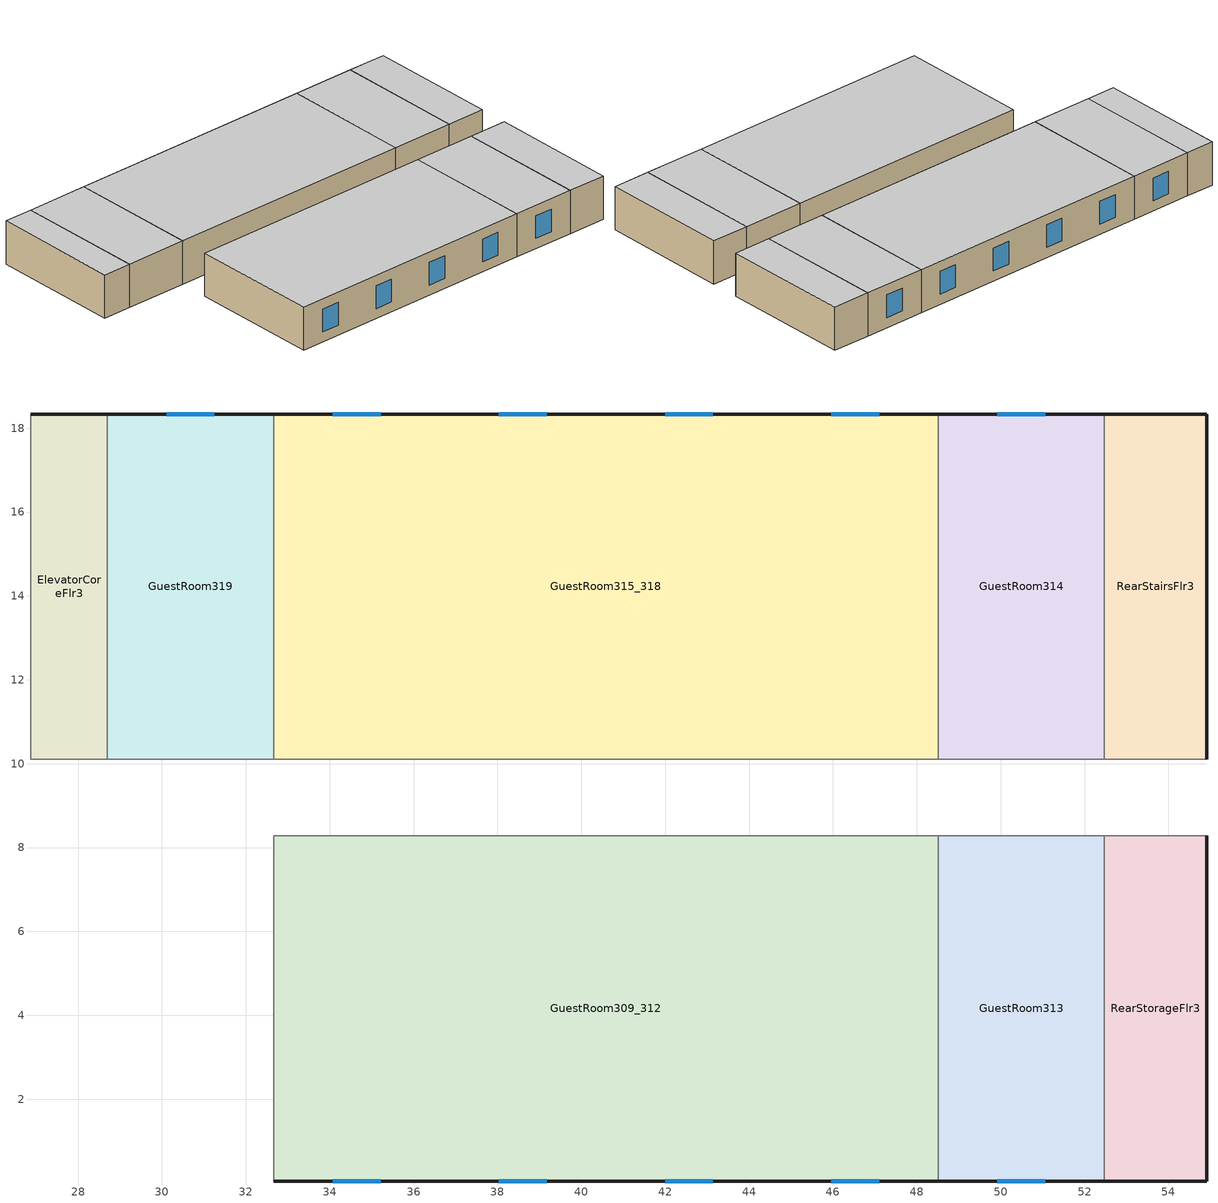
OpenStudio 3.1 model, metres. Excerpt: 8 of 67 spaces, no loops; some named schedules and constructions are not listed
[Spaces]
RearStairsFlr3
 floor to RearStairsFlr2 (NACM_Interior Floor): 54.91,18.34 54.91,10.11 52.47,10.11 52.47,18.34 z6.1
 wall outside (Base_CZ12-NonresMetalFrameWallU055): 54.91,10.11 54.91,18.34 52.47,18.34 z6.1:8.84
 wall to CorridorFlr3: 52.47,10.11 54.91,10.11 z6.1:8.84
 wall to GuestRoom314: 52.47,18.34 52.47,10.11 z6.1:8.84
 ceiling to RearStairsFlr4: 54.91,10.11 54.91,18.34 52.47,18.34 52.47,10.11 z8.84
GuestRoom309_312
 floor to GuestRoom209_212 (NACM_Interior Floor): 48.51,8.28 48.51,0.05 32.66,0.05 32.66,8.28 z6.1
 wall outside (Base_CZ12-ResMetalFrameWallU069): 32.66,0.05 48.51,0.05 z6.1:8.84
 wall to CorridorFlr3: 48.51,8.28 32.66,8.28 z6.1:8.84
 wall to GuestRoom306_308: 32.66,8.28 32.66,0.05 z6.1:8.84
 wall to GuestRoom313 (NACM_Interior Wall): 48.51,0.05 48.51,8.28 z6.1:8.84
 window (Base_AllCZ_FixedWinU36_Res): 34.07,0.05 35.21,0.05 / 38.04,0.05 39.18,0.05 / 42,0.05 43.14,0.05 / 45.96,0.05 47.1,0.05 z6.75:8.19
 ceiling to GuestRoom409_412: 48.51,0.05 48.51,8.28 32.66,8.28 32.66,0.05 z8.84
GuestRoom313
 floor to GuestRoom213 (NACM_Interior Floor): 52.47,8.28 52.47,0.05 48.51,0.05 48.51,8.28 z6.1
 wall outside (Base_CZ12-ResMetalFrameWallU069): 48.51,0.05 52.47,0.05 z6.1:8.84
 wall to CorridorFlr3: 52.47,8.28 48.51,8.28 z6.1:8.84
 wall to RearStorageFlr3 (NACM_Interior Wall): 52.47,0.05 52.47,8.28 z6.1:8.84
 window (Base_AllCZ_FixedWinU36_Res): 49.92,0.05 51.06,0.05 z6.75:8.19
 ceiling to GuestRoom413: 52.47,0.05 52.47,8.28 48.51,8.28 48.51,0.05 z8.84
RearStorageFlr3
 floor to RearStorageFlr2 (NACM_Interior Floor): 54.91,8.28 54.91,0.05 52.47,0.05 52.47,8.28 z6.1
 wall outside (Base_CZ12-NonresMetalFrameWallU055): 52.47,0.05 54.91,0.05 54.91,8.28 z6.1:8.84
 wall to CorridorFlr3: 54.91,8.28 52.47,8.28 z6.1:8.84
 ceiling to RearStorageFlr4: 54.91,0.05 54.91,8.28 52.47,8.28 52.47,0.05 z8.84
GuestRoom314
 floor to GuestRoom214 (NACM_Interior Floor): 52.47,18.34 52.47,10.11 48.51,10.11 48.51,18.34 z6.1
 wall outside (Base_CZ12-ResMetalFrameWallU069): 52.47,18.34 48.51,18.34 z6.1:8.84
 wall to CorridorFlr3: 48.51,10.11 52.47,10.11 z6.1:8.84
 wall to GuestRoom315_318 (NACM_Interior Wall): 48.51,18.34 48.51,10.11 z6.1:8.84
 window (Base_AllCZ_FixedWinU36_Res): 51.06,18.34 49.92,18.34 z6.75:8.19
 ceiling to GuestRoom414: 52.47,10.11 52.47,18.34 48.51,18.34 48.51,10.11 z8.84
GuestRoom315_318
 floor to GuestRoom215_218 (NACM_Interior Floor): 48.51,18.34 48.51,10.11 32.66,10.11 32.66,18.34 z6.1
 wall outside (Base_CZ12-ResMetalFrameWallU069): 48.51,18.34 32.66,18.34 z6.1:8.84
 wall to CorridorFlr3: 32.66,10.11 48.51,10.11 z6.1:8.84
 wall to GuestRoom319 (NACM_Interior Wall): 32.66,18.34 32.66,10.11 z6.1:8.84
 window (Base_AllCZ_FixedWinU36_Res): 47.1,18.34 45.96,18.34 / 43.14,18.34 42,18.34 / 39.18,18.34 38.04,18.34 / 35.21,18.34 34.07,18.34 z6.75:8.19
 ceiling to GuestRoom415_418: 48.51,10.11 48.51,18.34 32.66,18.34 32.66,10.11 z8.84
GuestRoom319
 floor to GuestRoom219 (NACM_Interior Floor): 32.66,18.34 32.66,10.11 28.7,10.11 28.7,18.34 z6.1
 wall outside (Base_CZ12-ResMetalFrameWallU069): 32.66,18.34 28.7,18.34 z6.1:8.84
 wall to CorridorFlr3: 28.7,10.11 32.66,10.11 z6.1:8.84
 wall to ElevatorCoreFlr3: 28.7,18.34 28.7,10.11 z6.1:8.84
 window (Base_AllCZ_FixedWinU36_Res): 31.25,18.34 30.11,18.34 z6.75:8.19
 ceiling to GuestRoom419: 32.66,10.11 32.66,18.34 28.7,18.34 28.7,10.11 z8.84
ElevatorCoreFlr3
 floor to ElevatorCoreFlr2 (NACM_Dropped Ceiling): 28.7,18.34 28.7,10.11 26.87,10.11 26.87,18.34 z6.1
 wall outside (Base_CZ12-NonresMetalFrameWallU055): 28.7,18.34 26.87,18.34 z6.1:8.84
 wall to CorridorFlr3: 26.87,18.34 26.87,10.11 28.7,10.11 z6.1:8.84
 ceiling to ElevatorCoreFlr4: 28.7,10.11 28.7,18.34 26.87,18.34 26.87,10.11 z8.84
[Schedule:Week]
GuestRoom324-RecptSch-wk11: GuestRoom324-RecptSch-da22, GuestRoom324-RecptSch-da23, GuestRoom324-RecptSch-da23, GuestRoom324-RecptSch-da23, GuestRoom324-RecptSch-da23, GuestRoom324-RecptSch-da23, GuestRoom324-RecptSch-da22, GuestRoom324-RecptSch-da22, GuestRoom324-RecptSch-da23, GuestRoom324-RecptSch-da3, GuestRoom324-RecptSch-da22, GuestRoom324-RecptSch-da22
GuestRoom324-RecptSch-wk12: GuestRoom324-RecptSch-da24, GuestRoom324-RecptSch-da25, GuestRoom324-RecptSch-da25, GuestRoom324-RecptSch-da25, GuestRoom324-RecptSch-da25, GuestRoom324-RecptSch-da25, GuestRoom324-RecptSch-da24, GuestRoom324-RecptSch-da24, GuestRoom324-RecptSch-da25, GuestRoom324-RecptSch-da3, GuestRoom324-RecptSch-da24, GuestRoom324-RecptSch-da24
GuestRoom402_405-RecptSch-wk1: GuestRoom402_405-RecptSch-da1, GuestRoom402_405-RecptSch-da2, GuestRoom402_405-RecptSch-da2, GuestRoom402_405-RecptSch-da2, GuestRoom402_405-RecptSch-da2, GuestRoom402_405-RecptSch-da2, GuestRoom402_405-RecptSch-da1, GuestRoom402_405-RecptSch-da1, GuestRoom402_405-RecptSch-da2, GuestRoom402_405-RecptSch-da3, GuestRoom402_405-RecptSch-da1, GuestRoom402_405-RecptSch-da1
GuestRoom402_405-RecptSch-wk2: GuestRoom402_405-RecptSch-da4, GuestRoom402_405-RecptSch-da5, GuestRoom402_405-RecptSch-da5, GuestRoom402_405-RecptSch-da5, GuestRoom402_405-RecptSch-da5, GuestRoom402_405-RecptSch-da5, GuestRoom402_405-RecptSch-da4, GuestRoom402_405-RecptSch-da4, GuestRoom402_405-RecptSch-da5, GuestRoom402_405-RecptSch-da3, GuestRoom402_405-RecptSch-da4, GuestRoom402_405-RecptSch-da4
GuestRoom402_405-RecptSch-wk3: GuestRoom402_405-RecptSch-da6, GuestRoom402_405-RecptSch-da7, GuestRoom402_405-RecptSch-da7, GuestRoom402_405-RecptSch-da7, GuestRoom402_405-RecptSch-da7, GuestRoom402_405-RecptSch-da7, GuestRoom402_405-RecptSch-da6, GuestRoom402_405-RecptSch-da6, GuestRoom402_405-RecptSch-da7, GuestRoom402_405-RecptSch-da3, GuestRoom402_405-RecptSch-da6, GuestRoom402_405-RecptSch-da6
GuestRoom402_405-RecptSch-wk4: GuestRoom402_405-RecptSch-da8, GuestRoom402_405-RecptSch-da9, GuestRoom402_405-RecptSch-da9, GuestRoom402_405-RecptSch-da9, GuestRoom402_405-RecptSch-da9, GuestRoom402_405-RecptSch-da9, GuestRoom402_405-RecptSch-da8, GuestRoom402_405-RecptSch-da8, GuestRoom402_405-RecptSch-da9, GuestRoom402_405-RecptSch-da3, GuestRoom402_405-RecptSch-da8, GuestRoom402_405-RecptSch-da8
GuestRoom402_405-RecptSch-wk5: GuestRoom402_405-RecptSch-da10, GuestRoom402_405-RecptSch-da11, GuestRoom402_405-RecptSch-da11, GuestRoom402_405-RecptSch-da11, GuestRoom402_405-RecptSch-da11, GuestRoom402_405-RecptSch-da11, GuestRoom402_405-RecptSch-da10, GuestRoom402_405-RecptSch-da10, GuestRoom402_405-RecptSch-da11, GuestRoom402_405-RecptSch-da3, GuestRoom402_405-RecptSch-da10, GuestRoom402_405-RecptSch-da10
GuestRoom402_405-RecptSch-wk6: GuestRoom402_405-RecptSch-da12, GuestRoom402_405-RecptSch-da13, GuestRoom402_405-RecptSch-da13, GuestRoom402_405-RecptSch-da13, GuestRoom402_405-RecptSch-da13, GuestRoom402_405-RecptSch-da13, GuestRoom402_405-RecptSch-da12, GuestRoom402_405-RecptSch-da12, GuestRoom402_405-RecptSch-da13, GuestRoom402_405-RecptSch-da3, GuestRoom402_405-RecptSch-da12, GuestRoom402_405-RecptSch-da12
GuestRoom402_405-RecptSch-wk7: GuestRoom402_405-RecptSch-da14, GuestRoom402_405-RecptSch-da15, GuestRoom402_405-RecptSch-da15, GuestRoom402_405-RecptSch-da15, GuestRoom402_405-RecptSch-da15, GuestRoom402_405-RecptSch-da15, GuestRoom402_405-RecptSch-da14, GuestRoom402_405-RecptSch-da14, GuestRoom402_405-RecptSch-da15, GuestRoom402_405-RecptSch-da3, GuestRoom402_405-RecptSch-da14, GuestRoom402_405-RecptSch-da14
GuestRoom402_405-RecptSch-wk8: GuestRoom402_405-RecptSch-da16, GuestRoom402_405-RecptSch-da17, GuestRoom402_405-RecptSch-da17, GuestRoom402_405-RecptSch-da17, GuestRoom402_405-RecptSch-da17, GuestRoom402_405-RecptSch-da17, GuestRoom402_405-RecptSch-da16, GuestRoom402_405-RecptSch-da16, GuestRoom402_405-RecptSch-da17, GuestRoom402_405-RecptSch-da3, GuestRoom402_405-RecptSch-da16, GuestRoom402_405-RecptSch-da16
GuestRoom402_405-RecptSch-wk9: GuestRoom402_405-RecptSch-da18, GuestRoom402_405-RecptSch-da19, GuestRoom402_405-RecptSch-da19, GuestRoom402_405-RecptSch-da19, GuestRoom402_405-RecptSch-da19, GuestRoom402_405-RecptSch-da19, GuestRoom402_405-RecptSch-da18, GuestRoom402_405-RecptSch-da18, GuestRoom402_405-RecptSch-da19, GuestRoom402_405-RecptSch-da3, GuestRoom402_405-RecptSch-da18, GuestRoom402_405-RecptSch-da18
GuestRoom402_405-RecptSch-wk10: GuestRoom402_405-RecptSch-da20, GuestRoom402_405-RecptSch-da21, GuestRoom402_405-RecptSch-da21, GuestRoom402_405-RecptSch-da21, GuestRoom402_405-RecptSch-da21, GuestRoom402_405-RecptSch-da21, GuestRoom402_405-RecptSch-da20, GuestRoom402_405-RecptSch-da20, GuestRoom402_405-RecptSch-da21, GuestRoom402_405-RecptSch-da3, GuestRoom402_405-RecptSch-da20, GuestRoom402_405-RecptSch-da20
GuestRoom402_405-RecptSch-wk11: GuestRoom402_405-RecptSch-da22, GuestRoom402_405-RecptSch-da23, GuestRoom402_405-RecptSch-da23, GuestRoom402_405-RecptSch-da23, GuestRoom402_405-RecptSch-da23, GuestRoom402_405-RecptSch-da23, GuestRoom402_405-RecptSch-da22, GuestRoom402_405-RecptSch-da22, GuestRoom402_405-RecptSch-da23, GuestRoom402_405-RecptSch-da3, GuestRoom402_405-RecptSch-da22, GuestRoom402_405-RecptSch-da22
GuestRoom402_405-RecptSch-wk12: GuestRoom402_405-RecptSch-da24, GuestRoom402_405-RecptSch-da25, GuestRoom402_405-RecptSch-da25, GuestRoom402_405-RecptSch-da25, GuestRoom402_405-RecptSch-da25, GuestRoom402_405-RecptSch-da25, GuestRoom402_405-RecptSch-da24, GuestRoom402_405-RecptSch-da24, GuestRoom402_405-RecptSch-da25, GuestRoom402_405-RecptSch-da3, GuestRoom402_405-RecptSch-da24, GuestRoom402_405-RecptSch-da24
GuestRoom406_408-RecptSch-wk1: GuestRoom406_408-RecptSch-da1, GuestRoom406_408-RecptSch-da2, GuestRoom406_408-RecptSch-da2, GuestRoom406_408-RecptSch-da2, GuestRoom406_408-RecptSch-da2, GuestRoom406_408-RecptSch-da2, GuestRoom406_408-RecptSch-da1, GuestRoom406_408-RecptSch-da1, GuestRoom406_408-RecptSch-da2, GuestRoom406_408-RecptSch-da3, GuestRoom406_408-RecptSch-da1, GuestRoom406_408-RecptSch-da1
GuestRoom406_408-RecptSch-wk2: GuestRoom406_408-RecptSch-da4, GuestRoom406_408-RecptSch-da5, GuestRoom406_408-RecptSch-da5, GuestRoom406_408-RecptSch-da5, GuestRoom406_408-RecptSch-da5, GuestRoom406_408-RecptSch-da5, GuestRoom406_408-RecptSch-da4, GuestRoom406_408-RecptSch-da4, GuestRoom406_408-RecptSch-da5, GuestRoom406_408-RecptSch-da3, GuestRoom406_408-RecptSch-da4, GuestRoom406_408-RecptSch-da4
GuestRoom406_408-RecptSch-wk3: GuestRoom406_408-RecptSch-da6, GuestRoom406_408-RecptSch-da7, GuestRoom406_408-RecptSch-da7, GuestRoom406_408-RecptSch-da7, GuestRoom406_408-RecptSch-da7, GuestRoom406_408-RecptSch-da7, GuestRoom406_408-RecptSch-da6, GuestRoom406_408-RecptSch-da6, GuestRoom406_408-RecptSch-da7, GuestRoom406_408-RecptSch-da3, GuestRoom406_408-RecptSch-da6, GuestRoom406_408-RecptSch-da6
GuestRoom406_408-RecptSch-wk4: GuestRoom406_408-RecptSch-da8, GuestRoom406_408-RecptSch-da9, GuestRoom406_408-RecptSch-da9, GuestRoom406_408-RecptSch-da9, GuestRoom406_408-RecptSch-da9, GuestRoom406_408-RecptSch-da9, GuestRoom406_408-RecptSch-da8, GuestRoom406_408-RecptSch-da8, GuestRoom406_408-RecptSch-da9, GuestRoom406_408-RecptSch-da3, GuestRoom406_408-RecptSch-da8, GuestRoom406_408-RecptSch-da8
GuestRoom406_408-RecptSch-wk5: GuestRoom406_408-RecptSch-da10, GuestRoom406_408-RecptSch-da11, GuestRoom406_408-RecptSch-da11, GuestRoom406_408-RecptSch-da11, GuestRoom406_408-RecptSch-da11, GuestRoom406_408-RecptSch-da11, GuestRoom406_408-RecptSch-da10, GuestRoom406_408-RecptSch-da10, GuestRoom406_408-RecptSch-da11, GuestRoom406_408-RecptSch-da3, GuestRoom406_408-RecptSch-da10, GuestRoom406_408-RecptSch-da10
GuestRoom406_408-RecptSch-wk6: GuestRoom406_408-RecptSch-da12, GuestRoom406_408-RecptSch-da13, GuestRoom406_408-RecptSch-da13, GuestRoom406_408-RecptSch-da13, GuestRoom406_408-RecptSch-da13, GuestRoom406_408-RecptSch-da13, GuestRoom406_408-RecptSch-da12, GuestRoom406_408-RecptSch-da12, GuestRoom406_408-RecptSch-da13, GuestRoom406_408-RecptSch-da3, GuestRoom406_408-RecptSch-da12, GuestRoom406_408-RecptSch-da12
GuestRoom406_408-RecptSch-wk7: GuestRoom406_408-RecptSch-da14, GuestRoom406_408-RecptSch-da15, GuestRoom406_408-RecptSch-da15, GuestRoom406_408-RecptSch-da15, GuestRoom406_408-RecptSch-da15, GuestRoom406_408-RecptSch-da15, GuestRoom406_408-RecptSch-da14, GuestRoom406_408-RecptSch-da14, GuestRoom406_408-RecptSch-da15, GuestRoom406_408-RecptSch-da3, GuestRoom406_408-RecptSch-da14, GuestRoom406_408-RecptSch-da14
GuestRoom406_408-RecptSch-wk8: GuestRoom406_408-RecptSch-da16, GuestRoom406_408-RecptSch-da17, GuestRoom406_408-RecptSch-da17, GuestRoom406_408-RecptSch-da17, GuestRoom406_408-RecptSch-da17, GuestRoom406_408-RecptSch-da17, GuestRoom406_408-RecptSch-da16, GuestRoom406_408-RecptSch-da16, GuestRoom406_408-RecptSch-da17, GuestRoom406_408-RecptSch-da3, GuestRoom406_408-RecptSch-da16, GuestRoom406_408-RecptSch-da16
GuestRoom406_408-RecptSch-wk9: GuestRoom406_408-RecptSch-da18, GuestRoom406_408-RecptSch-da19, GuestRoom406_408-RecptSch-da19, GuestRoom406_408-RecptSch-da19, GuestRoom406_408-RecptSch-da19, GuestRoom406_408-RecptSch-da19, GuestRoom406_408-RecptSch-da18, GuestRoom406_408-RecptSch-da18, GuestRoom406_408-RecptSch-da19, GuestRoom406_408-RecptSch-da3, GuestRoom406_408-RecptSch-da18, GuestRoom406_408-RecptSch-da18
GuestRoom406_408-RecptSch-wk10: GuestRoom406_408-RecptSch-da20, GuestRoom406_408-RecptSch-da21, GuestRoom406_408-RecptSch-da21, GuestRoom406_408-RecptSch-da21, GuestRoom406_408-RecptSch-da21, GuestRoom406_408-RecptSch-da21, GuestRoom406_408-RecptSch-da20, GuestRoom406_408-RecptSch-da20, GuestRoom406_408-RecptSch-da21, GuestRoom406_408-RecptSch-da3, GuestRoom406_408-RecptSch-da20, GuestRoom406_408-RecptSch-da20
GuestRoom406_408-RecptSch-wk11: GuestRoom406_408-RecptSch-da22, GuestRoom406_408-RecptSch-da23, GuestRoom406_408-RecptSch-da23, GuestRoom406_408-RecptSch-da23, GuestRoom406_408-RecptSch-da23, GuestRoom406_408-RecptSch-da23, GuestRoom406_408-RecptSch-da22, GuestRoom406_408-RecptSch-da22, GuestRoom406_408-RecptSch-da23, GuestRoom406_408-RecptSch-da3, GuestRoom406_408-RecptSch-da22, GuestRoom406_408-RecptSch-da22
GuestRoom406_408-RecptSch-wk12: GuestRoom406_408-RecptSch-da24, GuestRoom406_408-RecptSch-da25, GuestRoom406_408-RecptSch-da25, GuestRoom406_408-RecptSch-da25, GuestRoom406_408-RecptSch-da25, GuestRoom406_408-RecptSch-da25, GuestRoom406_408-RecptSch-da24, GuestRoom406_408-RecptSch-da24, GuestRoom406_408-RecptSch-da25, GuestRoom406_408-RecptSch-da3, GuestRoom406_408-RecptSch-da24, GuestRoom406_408-RecptSch-da24
GuestRoom409_412-RecptSch-wk1: GuestRoom409_412-RecptSch-da1, GuestRoom409_412-RecptSch-da2, GuestRoom409_412-RecptSch-da2, GuestRoom409_412-RecptSch-da2, GuestRoom409_412-RecptSch-da2, GuestRoom409_412-RecptSch-da2, GuestRoom409_412-RecptSch-da1, GuestRoom409_412-RecptSch-da1, GuestRoom409_412-RecptSch-da2, GuestRoom409_412-RecptSch-da3, GuestRoom409_412-RecptSch-da1, GuestRoom409_412-RecptSch-da1
GuestRoom409_412-RecptSch-wk2: GuestRoom409_412-RecptSch-da4, GuestRoom409_412-RecptSch-da5, GuestRoom409_412-RecptSch-da5, GuestRoom409_412-RecptSch-da5, GuestRoom409_412-RecptSch-da5, GuestRoom409_412-RecptSch-da5, GuestRoom409_412-RecptSch-da4, GuestRoom409_412-RecptSch-da4, GuestRoom409_412-RecptSch-da5, GuestRoom409_412-RecptSch-da3, GuestRoom409_412-RecptSch-da4, GuestRoom409_412-RecptSch-da4
GuestRoom409_412-RecptSch-wk3: GuestRoom409_412-RecptSch-da6, GuestRoom409_412-RecptSch-da7, GuestRoom409_412-RecptSch-da7, GuestRoom409_412-RecptSch-da7, GuestRoom409_412-RecptSch-da7, GuestRoom409_412-RecptSch-da7, GuestRoom409_412-RecptSch-da6, GuestRoom409_412-RecptSch-da6, GuestRoom409_412-RecptSch-da7, GuestRoom409_412-RecptSch-da3, GuestRoom409_412-RecptSch-da6, GuestRoom409_412-RecptSch-da6
GuestRoom409_412-RecptSch-wk4: GuestRoom409_412-RecptSch-da8, GuestRoom409_412-RecptSch-da9, GuestRoom409_412-RecptSch-da9, GuestRoom409_412-RecptSch-da9, GuestRoom409_412-RecptSch-da9, GuestRoom409_412-RecptSch-da9, GuestRoom409_412-RecptSch-da8, GuestRoom409_412-RecptSch-da8, GuestRoom409_412-RecptSch-da9, GuestRoom409_412-RecptSch-da3, GuestRoom409_412-RecptSch-da8, GuestRoom409_412-RecptSch-da8
GuestRoom409_412-RecptSch-wk5: GuestRoom409_412-RecptSch-da10, GuestRoom409_412-RecptSch-da11, GuestRoom409_412-RecptSch-da11, GuestRoom409_412-RecptSch-da11, GuestRoom409_412-RecptSch-da11, GuestRoom409_412-RecptSch-da11, GuestRoom409_412-RecptSch-da10, GuestRoom409_412-RecptSch-da10, GuestRoom409_412-RecptSch-da11, GuestRoom409_412-RecptSch-da3, GuestRoom409_412-RecptSch-da10, GuestRoom409_412-RecptSch-da10
GuestRoom409_412-RecptSch-wk6: GuestRoom409_412-RecptSch-da12, GuestRoom409_412-RecptSch-da13, GuestRoom409_412-RecptSch-da13, GuestRoom409_412-RecptSch-da13, GuestRoom409_412-RecptSch-da13, GuestRoom409_412-RecptSch-da13, GuestRoom409_412-RecptSch-da12, GuestRoom409_412-RecptSch-da12, GuestRoom409_412-RecptSch-da13, GuestRoom409_412-RecptSch-da3, GuestRoom409_412-RecptSch-da12, GuestRoom409_412-RecptSch-da12
GuestRoom409_412-RecptSch-wk7: GuestRoom409_412-RecptSch-da14, GuestRoom409_412-RecptSch-da15, GuestRoom409_412-RecptSch-da15, GuestRoom409_412-RecptSch-da15, GuestRoom409_412-RecptSch-da15, GuestRoom409_412-RecptSch-da15, GuestRoom409_412-RecptSch-da14, GuestRoom409_412-RecptSch-da14, GuestRoom409_412-RecptSch-da15, GuestRoom409_412-RecptSch-da3, GuestRoom409_412-RecptSch-da14, GuestRoom409_412-RecptSch-da14
GuestRoom409_412-RecptSch-wk8: GuestRoom409_412-RecptSch-da16, GuestRoom409_412-RecptSch-da17, GuestRoom409_412-RecptSch-da17, GuestRoom409_412-RecptSch-da17, GuestRoom409_412-RecptSch-da17, GuestRoom409_412-RecptSch-da17, GuestRoom409_412-RecptSch-da16, GuestRoom409_412-RecptSch-da16, GuestRoom409_412-RecptSch-da17, GuestRoom409_412-RecptSch-da3, GuestRoom409_412-RecptSch-da16, GuestRoom409_412-RecptSch-da16
GuestRoom409_412-RecptSch-wk9: GuestRoom409_412-RecptSch-da18, GuestRoom409_412-RecptSch-da19, GuestRoom409_412-RecptSch-da19, GuestRoom409_412-RecptSch-da19, GuestRoom409_412-RecptSch-da19, GuestRoom409_412-RecptSch-da19, GuestRoom409_412-RecptSch-da18, GuestRoom409_412-RecptSch-da18, GuestRoom409_412-RecptSch-da19, GuestRoom409_412-RecptSch-da3, GuestRoom409_412-RecptSch-da18, GuestRoom409_412-RecptSch-da18
GuestRoom409_412-RecptSch-wk10: GuestRoom409_412-RecptSch-da20, GuestRoom409_412-RecptSch-da21, GuestRoom409_412-RecptSch-da21, GuestRoom409_412-RecptSch-da21, GuestRoom409_412-RecptSch-da21, GuestRoom409_412-RecptSch-da21, GuestRoom409_412-RecptSch-da20, GuestRoom409_412-RecptSch-da20, GuestRoom409_412-RecptSch-da21, GuestRoom409_412-RecptSch-da3, GuestRoom409_412-RecptSch-da20, GuestRoom409_412-RecptSch-da20
GuestRoom409_412-RecptSch-wk11: GuestRoom409_412-RecptSch-da22, GuestRoom409_412-RecptSch-da23, GuestRoom409_412-RecptSch-da23, GuestRoom409_412-RecptSch-da23, GuestRoom409_412-RecptSch-da23, GuestRoom409_412-RecptSch-da23, GuestRoom409_412-RecptSch-da22, GuestRoom409_412-RecptSch-da22, GuestRoom409_412-RecptSch-da23, GuestRoom409_412-RecptSch-da3, GuestRoom409_412-RecptSch-da22, GuestRoom409_412-RecptSch-da22
GuestRoom409_412-RecptSch-wk12: GuestRoom409_412-RecptSch-da24, GuestRoom409_412-RecptSch-da25, GuestRoom409_412-RecptSch-da25, GuestRoom409_412-RecptSch-da25, GuestRoom409_412-RecptSch-da25, GuestRoom409_412-RecptSch-da25, GuestRoom409_412-RecptSch-da24, GuestRoom409_412-RecptSch-da24, GuestRoom409_412-RecptSch-da25, GuestRoom409_412-RecptSch-da3, GuestRoom409_412-RecptSch-da24, GuestRoom409_412-RecptSch-da24
GuestRoom413-RecptSch-wk1: GuestRoom413-RecptSch-da1, GuestRoom413-RecptSch-da2, GuestRoom413-RecptSch-da2, GuestRoom413-RecptSch-da2, GuestRoom413-RecptSch-da2, GuestRoom413-RecptSch-da2, GuestRoom413-RecptSch-da1, GuestRoom413-RecptSch-da1, GuestRoom413-RecptSch-da2, GuestRoom413-RecptSch-da3, GuestRoom413-RecptSch-da1, GuestRoom413-RecptSch-da1
GuestRoom413-RecptSch-wk2: GuestRoom413-RecptSch-da4, GuestRoom413-RecptSch-da5, GuestRoom413-RecptSch-da5, GuestRoom413-RecptSch-da5, GuestRoom413-RecptSch-da5, GuestRoom413-RecptSch-da5, GuestRoom413-RecptSch-da4, GuestRoom413-RecptSch-da4, GuestRoom413-RecptSch-da5, GuestRoom413-RecptSch-da3, GuestRoom413-RecptSch-da4, GuestRoom413-RecptSch-da4
GuestRoom413-RecptSch-wk3: GuestRoom413-RecptSch-da6, GuestRoom413-RecptSch-da7, GuestRoom413-RecptSch-da7, GuestRoom413-RecptSch-da7, GuestRoom413-RecptSch-da7, GuestRoom413-RecptSch-da7, GuestRoom413-RecptSch-da6, GuestRoom413-RecptSch-da6, GuestRoom413-RecptSch-da7, GuestRoom413-RecptSch-da3, GuestRoom413-RecptSch-da6, GuestRoom413-RecptSch-da6
GuestRoom413-RecptSch-wk4: GuestRoom413-RecptSch-da8, GuestRoom413-RecptSch-da9, GuestRoom413-RecptSch-da9, GuestRoom413-RecptSch-da9, GuestRoom413-RecptSch-da9, GuestRoom413-RecptSch-da9, GuestRoom413-RecptSch-da8, GuestRoom413-RecptSch-da8, GuestRoom413-RecptSch-da9, GuestRoom413-RecptSch-da3, GuestRoom413-RecptSch-da8, GuestRoom413-RecptSch-da8
GuestRoom413-RecptSch-wk5: GuestRoom413-RecptSch-da10, GuestRoom413-RecptSch-da11, GuestRoom413-RecptSch-da11, GuestRoom413-RecptSch-da11, GuestRoom413-RecptSch-da11, GuestRoom413-RecptSch-da11, GuestRoom413-RecptSch-da10, GuestRoom413-RecptSch-da10, GuestRoom413-RecptSch-da11, GuestRoom413-RecptSch-da3, GuestRoom413-RecptSch-da10, GuestRoom413-RecptSch-da10
GuestRoom413-RecptSch-wk6: GuestRoom413-RecptSch-da12, GuestRoom413-RecptSch-da13, GuestRoom413-RecptSch-da13, GuestRoom413-RecptSch-da13, GuestRoom413-RecptSch-da13, GuestRoom413-RecptSch-da13, GuestRoom413-RecptSch-da12, GuestRoom413-RecptSch-da12, GuestRoom413-RecptSch-da13, GuestRoom413-RecptSch-da3, GuestRoom413-RecptSch-da12, GuestRoom413-RecptSch-da12
GuestRoom413-RecptSch-wk7: GuestRoom413-RecptSch-da14, GuestRoom413-RecptSch-da15, GuestRoom413-RecptSch-da15, GuestRoom413-RecptSch-da15, GuestRoom413-RecptSch-da15, GuestRoom413-RecptSch-da15, GuestRoom413-RecptSch-da14, GuestRoom413-RecptSch-da14, GuestRoom413-RecptSch-da15, GuestRoom413-RecptSch-da3, GuestRoom413-RecptSch-da14, GuestRoom413-RecptSch-da14
GuestRoom413-RecptSch-wk8: GuestRoom413-RecptSch-da16, GuestRoom413-RecptSch-da17, GuestRoom413-RecptSch-da17, GuestRoom413-RecptSch-da17, GuestRoom413-RecptSch-da17, GuestRoom413-RecptSch-da17, GuestRoom413-RecptSch-da16, GuestRoom413-RecptSch-da16, GuestRoom413-RecptSch-da17, GuestRoom413-RecptSch-da3, GuestRoom413-RecptSch-da16, GuestRoom413-RecptSch-da16
GuestRoom413-RecptSch-wk9: GuestRoom413-RecptSch-da18, GuestRoom413-RecptSch-da19, GuestRoom413-RecptSch-da19, GuestRoom413-RecptSch-da19, GuestRoom413-RecptSch-da19, GuestRoom413-RecptSch-da19, GuestRoom413-RecptSch-da18, GuestRoom413-RecptSch-da18, GuestRoom413-RecptSch-da19, GuestRoom413-RecptSch-da3, GuestRoom413-RecptSch-da18, GuestRoom413-RecptSch-da18
GuestRoom413-RecptSch-wk10: GuestRoom413-RecptSch-da20, GuestRoom413-RecptSch-da21, GuestRoom413-RecptSch-da21, GuestRoom413-RecptSch-da21, GuestRoom413-RecptSch-da21, GuestRoom413-RecptSch-da21, GuestRoom413-RecptSch-da20, GuestRoom413-RecptSch-da20, GuestRoom413-RecptSch-da21, GuestRoom413-RecptSch-da3, GuestRoom413-RecptSch-da20, GuestRoom413-RecptSch-da20
GuestRoom413-RecptSch-wk11: GuestRoom413-RecptSch-da22, GuestRoom413-RecptSch-da23, GuestRoom413-RecptSch-da23, GuestRoom413-RecptSch-da23, GuestRoom413-RecptSch-da23, GuestRoom413-RecptSch-da23, GuestRoom413-RecptSch-da22, GuestRoom413-RecptSch-da22, GuestRoom413-RecptSch-da23, GuestRoom413-RecptSch-da3, GuestRoom413-RecptSch-da22, GuestRoom413-RecptSch-da22
GuestRoom413-RecptSch-wk12: GuestRoom413-RecptSch-da24, GuestRoom413-RecptSch-da25, GuestRoom413-RecptSch-da25, GuestRoom413-RecptSch-da25, GuestRoom413-RecptSch-da25, GuestRoom413-RecptSch-da25, GuestRoom413-RecptSch-da24, GuestRoom413-RecptSch-da24, GuestRoom413-RecptSch-da25, GuestRoom413-RecptSch-da3, GuestRoom413-RecptSch-da24, GuestRoom413-RecptSch-da24
GuestRoom414-RecptSch-wk1: GuestRoom414-RecptSch-da1, GuestRoom414-RecptSch-da2, GuestRoom414-RecptSch-da2, GuestRoom414-RecptSch-da2, GuestRoom414-RecptSch-da2, GuestRoom414-RecptSch-da2, GuestRoom414-RecptSch-da1, GuestRoom414-RecptSch-da1, GuestRoom414-RecptSch-da2, GuestRoom414-RecptSch-da3, GuestRoom414-RecptSch-da1, GuestRoom414-RecptSch-da1
GuestRoom414-RecptSch-wk2: GuestRoom414-RecptSch-da4, GuestRoom414-RecptSch-da5, GuestRoom414-RecptSch-da5, GuestRoom414-RecptSch-da5, GuestRoom414-RecptSch-da5, GuestRoom414-RecptSch-da5, GuestRoom414-RecptSch-da4, GuestRoom414-RecptSch-da4, GuestRoom414-RecptSch-da5, GuestRoom414-RecptSch-da3, GuestRoom414-RecptSch-da4, GuestRoom414-RecptSch-da4
GuestRoom414-RecptSch-wk3: GuestRoom414-RecptSch-da6, GuestRoom414-RecptSch-da7, GuestRoom414-RecptSch-da7, GuestRoom414-RecptSch-da7, GuestRoom414-RecptSch-da7, GuestRoom414-RecptSch-da7, GuestRoom414-RecptSch-da6, GuestRoom414-RecptSch-da6, GuestRoom414-RecptSch-da7, GuestRoom414-RecptSch-da3, GuestRoom414-RecptSch-da6, GuestRoom414-RecptSch-da6
GuestRoom414-RecptSch-wk4: GuestRoom414-RecptSch-da8, GuestRoom414-RecptSch-da9, GuestRoom414-RecptSch-da9, GuestRoom414-RecptSch-da9, GuestRoom414-RecptSch-da9, GuestRoom414-RecptSch-da9, GuestRoom414-RecptSch-da8, GuestRoom414-RecptSch-da8, GuestRoom414-RecptSch-da9, GuestRoom414-RecptSch-da3, GuestRoom414-RecptSch-da8, GuestRoom414-RecptSch-da8
GuestRoom414-RecptSch-wk5: GuestRoom414-RecptSch-da10, GuestRoom414-RecptSch-da11, GuestRoom414-RecptSch-da11, GuestRoom414-RecptSch-da11, GuestRoom414-RecptSch-da11, GuestRoom414-RecptSch-da11, GuestRoom414-RecptSch-da10, GuestRoom414-RecptSch-da10, GuestRoom414-RecptSch-da11, GuestRoom414-RecptSch-da3, GuestRoom414-RecptSch-da10, GuestRoom414-RecptSch-da10
GuestRoom414-RecptSch-wk6: GuestRoom414-RecptSch-da12, GuestRoom414-RecptSch-da13, GuestRoom414-RecptSch-da13, GuestRoom414-RecptSch-da13, GuestRoom414-RecptSch-da13, GuestRoom414-RecptSch-da13, GuestRoom414-RecptSch-da12, GuestRoom414-RecptSch-da12, GuestRoom414-RecptSch-da13, GuestRoom414-RecptSch-da3, GuestRoom414-RecptSch-da12, GuestRoom414-RecptSch-da12
GuestRoom414-RecptSch-wk7: GuestRoom414-RecptSch-da14, GuestRoom414-RecptSch-da15, GuestRoom414-RecptSch-da15, GuestRoom414-RecptSch-da15, GuestRoom414-RecptSch-da15, GuestRoom414-RecptSch-da15, GuestRoom414-RecptSch-da14, GuestRoom414-RecptSch-da14, GuestRoom414-RecptSch-da15, GuestRoom414-RecptSch-da3, GuestRoom414-RecptSch-da14, GuestRoom414-RecptSch-da14
GuestRoom414-RecptSch-wk8: GuestRoom414-RecptSch-da16, GuestRoom414-RecptSch-da17, GuestRoom414-RecptSch-da17, GuestRoom414-RecptSch-da17, GuestRoom414-RecptSch-da17, GuestRoom414-RecptSch-da17, GuestRoom414-RecptSch-da16, GuestRoom414-RecptSch-da16, GuestRoom414-RecptSch-da17, GuestRoom414-RecptSch-da3, GuestRoom414-RecptSch-da16, GuestRoom414-RecptSch-da16
GuestRoom414-RecptSch-wk9: GuestRoom414-RecptSch-da18, GuestRoom414-RecptSch-da19, GuestRoom414-RecptSch-da19, GuestRoom414-RecptSch-da19, GuestRoom414-RecptSch-da19, GuestRoom414-RecptSch-da19, GuestRoom414-RecptSch-da18, GuestRoom414-RecptSch-da18, GuestRoom414-RecptSch-da19, GuestRoom414-RecptSch-da3, GuestRoom414-RecptSch-da18, GuestRoom414-RecptSch-da18
GuestRoom414-RecptSch-wk10: GuestRoom414-RecptSch-da20, GuestRoom414-RecptSch-da21, GuestRoom414-RecptSch-da21, GuestRoom414-RecptSch-da21, GuestRoom414-RecptSch-da21, GuestRoom414-RecptSch-da21, GuestRoom414-RecptSch-da20, GuestRoom414-RecptSch-da20, GuestRoom414-RecptSch-da21, GuestRoom414-RecptSch-da3, GuestRoom414-RecptSch-da20, GuestRoom414-RecptSch-da20
GuestRoom414-RecptSch-wk11: GuestRoom414-RecptSch-da22, GuestRoom414-RecptSch-da23, GuestRoom414-RecptSch-da23, GuestRoom414-RecptSch-da23, GuestRoom414-RecptSch-da23, GuestRoom414-RecptSch-da23, GuestRoom414-RecptSch-da22, GuestRoom414-RecptSch-da22, GuestRoom414-RecptSch-da23, GuestRoom414-RecptSch-da3, GuestRoom414-RecptSch-da22, GuestRoom414-RecptSch-da22
GuestRoom414-RecptSch-wk12: GuestRoom414-RecptSch-da24, GuestRoom414-RecptSch-da25, GuestRoom414-RecptSch-da25, GuestRoom414-RecptSch-da25, GuestRoom414-RecptSch-da25, GuestRoom414-RecptSch-da25, GuestRoom414-RecptSch-da24, GuestRoom414-RecptSch-da24, GuestRoom414-RecptSch-da25, GuestRoom414-RecptSch-da3, GuestRoom414-RecptSch-da24, GuestRoom414-RecptSch-da24
GuestRoom415_418-RecptSch-wk1: GuestRoom415_418-RecptSch-da1, GuestRoom415_418-RecptSch-da2, GuestRoom415_418-RecptSch-da2, GuestRoom415_418-RecptSch-da2, GuestRoom415_418-RecptSch-da2, GuestRoom415_418-RecptSch-da2, GuestRoom415_418-RecptSch-da1, GuestRoom415_418-RecptSch-da1, GuestRoom415_418-RecptSch-da2, GuestRoom415_418-RecptSch-da3, GuestRoom415_418-RecptSch-da1, GuestRoom415_418-RecptSch-da1
GuestRoom415_418-RecptSch-wk2: GuestRoom415_418-RecptSch-da4, GuestRoom415_418-RecptSch-da5, GuestRoom415_418-RecptSch-da5, GuestRoom415_418-RecptSch-da5, GuestRoom415_418-RecptSch-da5, GuestRoom415_418-RecptSch-da5, GuestRoom415_418-RecptSch-da4, GuestRoom415_418-RecptSch-da4, GuestRoom415_418-RecptSch-da5, GuestRoom415_418-RecptSch-da3, GuestRoom415_418-RecptSch-da4, GuestRoom415_418-RecptSch-da4
GuestRoom415_418-RecptSch-wk3: GuestRoom415_418-RecptSch-da6, GuestRoom415_418-RecptSch-da7, GuestRoom415_418-RecptSch-da7, GuestRoom415_418-RecptSch-da7, GuestRoom415_418-RecptSch-da7, GuestRoom415_418-RecptSch-da7, GuestRoom415_418-RecptSch-da6, GuestRoom415_418-RecptSch-da6, GuestRoom415_418-RecptSch-da7, GuestRoom415_418-RecptSch-da3, GuestRoom415_418-RecptSch-da6, GuestRoom415_418-RecptSch-da6
GuestRoom415_418-RecptSch-wk4: GuestRoom415_418-RecptSch-da8, GuestRoom415_418-RecptSch-da9, GuestRoom415_418-RecptSch-da9, GuestRoom415_418-RecptSch-da9, GuestRoom415_418-RecptSch-da9, GuestRoom415_418-RecptSch-da9, GuestRoom415_418-RecptSch-da8, GuestRoom415_418-RecptSch-da8, GuestRoom415_418-RecptSch-da9, GuestRoom415_418-RecptSch-da3, GuestRoom415_418-RecptSch-da8, GuestRoom415_418-RecptSch-da8
GuestRoom415_418-RecptSch-wk5: GuestRoom415_418-RecptSch-da10, GuestRoom415_418-RecptSch-da11, GuestRoom415_418-RecptSch-da11, GuestRoom415_418-RecptSch-da11, GuestRoom415_418-RecptSch-da11, GuestRoom415_418-RecptSch-da11, GuestRoom415_418-RecptSch-da10, GuestRoom415_418-RecptSch-da10, GuestRoom415_418-RecptSch-da11, GuestRoom415_418-RecptSch-da3, GuestRoom415_418-RecptSch-da10, GuestRoom415_418-RecptSch-da10
GuestRoom415_418-RecptSch-wk6: GuestRoom415_418-RecptSch-da12, GuestRoom415_418-RecptSch-da13, GuestRoom415_418-RecptSch-da13, GuestRoom415_418-RecptSch-da13, GuestRoom415_418-RecptSch-da13, GuestRoom415_418-RecptSch-da13, GuestRoom415_418-RecptSch-da12, GuestRoom415_418-RecptSch-da12, GuestRoom415_418-RecptSch-da13, GuestRoom415_418-RecptSch-da3, GuestRoom415_418-RecptSch-da12, GuestRoom415_418-RecptSch-da12
GuestRoom415_418-RecptSch-wk7: GuestRoom415_418-RecptSch-da14, GuestRoom415_418-RecptSch-da15, GuestRoom415_418-RecptSch-da15, GuestRoom415_418-RecptSch-da15, GuestRoom415_418-RecptSch-da15, GuestRoom415_418-RecptSch-da15, GuestRoom415_418-RecptSch-da14, GuestRoom415_418-RecptSch-da14, GuestRoom415_418-RecptSch-da15, GuestRoom415_418-RecptSch-da3, GuestRoom415_418-RecptSch-da14, GuestRoom415_418-RecptSch-da14
GuestRoom415_418-RecptSch-wk8: GuestRoom415_418-RecptSch-da16, GuestRoom415_418-RecptSch-da17, GuestRoom415_418-RecptSch-da17, GuestRoom415_418-RecptSch-da17, GuestRoom415_418-RecptSch-da17, GuestRoom415_418-RecptSch-da17, GuestRoom415_418-RecptSch-da16, GuestRoom415_418-RecptSch-da16, GuestRoom415_418-RecptSch-da17, GuestRoom415_418-RecptSch-da3, GuestRoom415_418-RecptSch-da16, GuestRoom415_418-RecptSch-da16
GuestRoom415_418-RecptSch-wk9: GuestRoom415_418-RecptSch-da18, GuestRoom415_418-RecptSch-da19, GuestRoom415_418-RecptSch-da19, GuestRoom415_418-RecptSch-da19, GuestRoom415_418-RecptSch-da19, GuestRoom415_418-RecptSch-da19, GuestRoom415_418-RecptSch-da18, GuestRoom415_418-RecptSch-da18, GuestRoom415_418-RecptSch-da19, GuestRoom415_418-RecptSch-da3, GuestRoom415_418-RecptSch-da18, GuestRoom415_418-RecptSch-da18
GuestRoom415_418-RecptSch-wk10: GuestRoom415_418-RecptSch-da20, GuestRoom415_418-RecptSch-da21, GuestRoom415_418-RecptSch-da21, GuestRoom415_418-RecptSch-da21, GuestRoom415_418-RecptSch-da21, GuestRoom415_418-RecptSch-da21, GuestRoom415_418-RecptSch-da20, GuestRoom415_418-RecptSch-da20, GuestRoom415_418-RecptSch-da21, GuestRoom415_418-RecptSch-da3, GuestRoom415_418-RecptSch-da20, GuestRoom415_418-RecptSch-da20
GuestRoom415_418-RecptSch-wk11: GuestRoom415_418-RecptSch-da22, GuestRoom415_418-RecptSch-da23, GuestRoom415_418-RecptSch-da23, GuestRoom415_418-RecptSch-da23, GuestRoom415_418-RecptSch-da23, GuestRoom415_418-RecptSch-da23, GuestRoom415_418-RecptSch-da22, GuestRoom415_418-RecptSch-da22, GuestRoom415_418-RecptSch-da23, GuestRoom415_418-RecptSch-da3, GuestRoom415_418-RecptSch-da22, GuestRoom415_418-RecptSch-da22
GuestRoom415_418-RecptSch-wk12: GuestRoom415_418-RecptSch-da24, GuestRoom415_418-RecptSch-da25, GuestRoom415_418-RecptSch-da25, GuestRoom415_418-RecptSch-da25, GuestRoom415_418-RecptSch-da25, GuestRoom415_418-RecptSch-da25, GuestRoom415_418-RecptSch-da24, GuestRoom415_418-RecptSch-da24, GuestRoom415_418-RecptSch-da25, GuestRoom415_418-RecptSch-da3, GuestRoom415_418-RecptSch-da24, GuestRoom415_418-RecptSch-da24
GuestRoom419-RecptSch-wk1: GuestRoom419-RecptSch-da1, GuestRoom419-RecptSch-da2, GuestRoom419-RecptSch-da2, GuestRoom419-RecptSch-da2, GuestRoom419-RecptSch-da2, GuestRoom419-RecptSch-da2, GuestRoom419-RecptSch-da1, GuestRoom419-RecptSch-da1, GuestRoom419-RecptSch-da2, GuestRoom419-RecptSch-da3, GuestRoom419-RecptSch-da1, GuestRoom419-RecptSch-da1
GuestRoom419-RecptSch-wk2: GuestRoom419-RecptSch-da4, GuestRoom419-RecptSch-da5, GuestRoom419-RecptSch-da5, GuestRoom419-RecptSch-da5, GuestRoom419-RecptSch-da5, GuestRoom419-RecptSch-da5, GuestRoom419-RecptSch-da4, GuestRoom419-RecptSch-da4, GuestRoom419-RecptSch-da5, GuestRoom419-RecptSch-da3, GuestRoom419-RecptSch-da4, GuestRoom419-RecptSch-da4
GuestRoom419-RecptSch-wk3: GuestRoom419-RecptSch-da6, GuestRoom419-RecptSch-da7, GuestRoom419-RecptSch-da7, GuestRoom419-RecptSch-da7, GuestRoom419-RecptSch-da7, GuestRoom419-RecptSch-da7, GuestRoom419-RecptSch-da6, GuestRoom419-RecptSch-da6, GuestRoom419-RecptSch-da7, GuestRoom419-RecptSch-da3, GuestRoom419-RecptSch-da6, GuestRoom419-RecptSch-da6
GuestRoom419-RecptSch-wk4: GuestRoom419-RecptSch-da8, GuestRoom419-RecptSch-da9, GuestRoom419-RecptSch-da9, GuestRoom419-RecptSch-da9, GuestRoom419-RecptSch-da9, GuestRoom419-RecptSch-da9, GuestRoom419-RecptSch-da8, GuestRoom419-RecptSch-da8, GuestRoom419-RecptSch-da9, GuestRoom419-RecptSch-da3, GuestRoom419-RecptSch-da8, GuestRoom419-RecptSch-da8
GuestRoom419-RecptSch-wk5: GuestRoom419-RecptSch-da10, GuestRoom419-RecptSch-da11, GuestRoom419-RecptSch-da11, GuestRoom419-RecptSch-da11, GuestRoom419-RecptSch-da11, GuestRoom419-RecptSch-da11, GuestRoom419-RecptSch-da10, GuestRoom419-RecptSch-da10, GuestRoom419-RecptSch-da11, GuestRoom419-RecptSch-da3, GuestRoom419-RecptSch-da10, GuestRoom419-RecptSch-da10
GuestRoom419-RecptSch-wk6: GuestRoom419-RecptSch-da12, GuestRoom419-RecptSch-da13, GuestRoom419-RecptSch-da13, GuestRoom419-RecptSch-da13, GuestRoom419-RecptSch-da13, GuestRoom419-RecptSch-da13, GuestRoom419-RecptSch-da12, GuestRoom419-RecptSch-da12, GuestRoom419-RecptSch-da13, GuestRoom419-RecptSch-da3, GuestRoom419-RecptSch-da12, GuestRoom419-RecptSch-da12
GuestRoom419-RecptSch-wk7: GuestRoom419-RecptSch-da14, GuestRoom419-RecptSch-da15, GuestRoom419-RecptSch-da15, GuestRoom419-RecptSch-da15, GuestRoom419-RecptSch-da15, GuestRoom419-RecptSch-da15, GuestRoom419-RecptSch-da14, GuestRoom419-RecptSch-da14, GuestRoom419-RecptSch-da15, GuestRoom419-RecptSch-da3, GuestRoom419-RecptSch-da14, GuestRoom419-RecptSch-da14
GuestRoom419-RecptSch-wk8: GuestRoom419-RecptSch-da16, GuestRoom419-RecptSch-da17, GuestRoom419-RecptSch-da17, GuestRoom419-RecptSch-da17, GuestRoom419-RecptSch-da17, GuestRoom419-RecptSch-da17, GuestRoom419-RecptSch-da16, GuestRoom419-RecptSch-da16, GuestRoom419-RecptSch-da17, GuestRoom419-RecptSch-da3, GuestRoom419-RecptSch-da16, GuestRoom419-RecptSch-da16
GuestRoom419-RecptSch-wk9: GuestRoom419-RecptSch-da18, GuestRoom419-RecptSch-da19, GuestRoom419-RecptSch-da19, GuestRoom419-RecptSch-da19, GuestRoom419-RecptSch-da19, GuestRoom419-RecptSch-da19, GuestRoom419-RecptSch-da18, GuestRoom419-RecptSch-da18, GuestRoom419-RecptSch-da19, GuestRoom419-RecptSch-da3, GuestRoom419-RecptSch-da18, GuestRoom419-RecptSch-da18
GuestRoom419-RecptSch-wk10: GuestRoom419-RecptSch-da20, GuestRoom419-RecptSch-da21, GuestRoom419-RecptSch-da21, GuestRoom419-RecptSch-da21, GuestRoom419-RecptSch-da21, GuestRoom419-RecptSch-da21, GuestRoom419-RecptSch-da20, GuestRoom419-RecptSch-da20, GuestRoom419-RecptSch-da21, GuestRoom419-RecptSch-da3, GuestRoom419-RecptSch-da20, GuestRoom419-RecptSch-da20
GuestRoom419-RecptSch-wk11: GuestRoom419-RecptSch-da22, GuestRoom419-RecptSch-da23, GuestRoom419-RecptSch-da23, GuestRoom419-RecptSch-da23, GuestRoom419-RecptSch-da23, GuestRoom419-RecptSch-da23, GuestRoom419-RecptSch-da22, GuestRoom419-RecptSch-da22, GuestRoom419-RecptSch-da23, GuestRoom419-RecptSch-da3, GuestRoom419-RecptSch-da22, GuestRoom419-RecptSch-da22
GuestRoom419-RecptSch-wk12: GuestRoom419-RecptSch-da24, GuestRoom419-RecptSch-da25, GuestRoom419-RecptSch-da25, GuestRoom419-RecptSch-da25, GuestRoom419-RecptSch-da25, GuestRoom419-RecptSch-da25, GuestRoom419-RecptSch-da24, GuestRoom419-RecptSch-da24, GuestRoom419-RecptSch-da25, GuestRoom419-RecptSch-da3, GuestRoom419-RecptSch-da24, GuestRoom419-RecptSch-da24
GuestRoom420_423-RecptSch-wk1: GuestRoom420_423-RecptSch-da1, GuestRoom420_423-RecptSch-da2, GuestRoom420_423-RecptSch-da2, GuestRoom420_423-RecptSch-da2, GuestRoom420_423-RecptSch-da2, GuestRoom420_423-RecptSch-da2, GuestRoom420_423-RecptSch-da1, GuestRoom420_423-RecptSch-da1, GuestRoom420_423-RecptSch-da2, GuestRoom420_423-RecptSch-da3, GuestRoom420_423-RecptSch-da1, GuestRoom420_423-RecptSch-da1
GuestRoom420_423-RecptSch-wk2: GuestRoom420_423-RecptSch-da4, GuestRoom420_423-RecptSch-da5, GuestRoom420_423-RecptSch-da5, GuestRoom420_423-RecptSch-da5, GuestRoom420_423-RecptSch-da5, GuestRoom420_423-RecptSch-da5, GuestRoom420_423-RecptSch-da4, GuestRoom420_423-RecptSch-da4, GuestRoom420_423-RecptSch-da5, GuestRoom420_423-RecptSch-da3, GuestRoom420_423-RecptSch-da4, GuestRoom420_423-RecptSch-da4
GuestRoom420_423-RecptSch-wk3: GuestRoom420_423-RecptSch-da6, GuestRoom420_423-RecptSch-da7, GuestRoom420_423-RecptSch-da7, GuestRoom420_423-RecptSch-da7, GuestRoom420_423-RecptSch-da7, GuestRoom420_423-RecptSch-da7, GuestRoom420_423-RecptSch-da6, GuestRoom420_423-RecptSch-da6, GuestRoom420_423-RecptSch-da7, GuestRoom420_423-RecptSch-da3, GuestRoom420_423-RecptSch-da6, GuestRoom420_423-RecptSch-da6
GuestRoom420_423-RecptSch-wk4: GuestRoom420_423-RecptSch-da8, GuestRoom420_423-RecptSch-da9, GuestRoom420_423-RecptSch-da9, GuestRoom420_423-RecptSch-da9, GuestRoom420_423-RecptSch-da9, GuestRoom420_423-RecptSch-da9, GuestRoom420_423-RecptSch-da8, GuestRoom420_423-RecptSch-da8, GuestRoom420_423-RecptSch-da9, GuestRoom420_423-RecptSch-da3, GuestRoom420_423-RecptSch-da8, GuestRoom420_423-RecptSch-da8
GuestRoom420_423-RecptSch-wk5: GuestRoom420_423-RecptSch-da10, GuestRoom420_423-RecptSch-da11, GuestRoom420_423-RecptSch-da11, GuestRoom420_423-RecptSch-da11, GuestRoom420_423-RecptSch-da11, GuestRoom420_423-RecptSch-da11, GuestRoom420_423-RecptSch-da10, GuestRoom420_423-RecptSch-da10, GuestRoom420_423-RecptSch-da11, GuestRoom420_423-RecptSch-da3, GuestRoom420_423-RecptSch-da10, GuestRoom420_423-RecptSch-da10
GuestRoom420_423-RecptSch-wk6: GuestRoom420_423-RecptSch-da12, GuestRoom420_423-RecptSch-da13, GuestRoom420_423-RecptSch-da13, GuestRoom420_423-RecptSch-da13, GuestRoom420_423-RecptSch-da13, GuestRoom420_423-RecptSch-da13, GuestRoom420_423-RecptSch-da12, GuestRoom420_423-RecptSch-da12, GuestRoom420_423-RecptSch-da13, GuestRoom420_423-RecptSch-da3, GuestRoom420_423-RecptSch-da12, GuestRoom420_423-RecptSch-da12
GuestRoom420_423-RecptSch-wk7: GuestRoom420_423-RecptSch-da14, GuestRoom420_423-RecptSch-da15, GuestRoom420_423-RecptSch-da15, GuestRoom420_423-RecptSch-da15, GuestRoom420_423-RecptSch-da15, GuestRoom420_423-RecptSch-da15, GuestRoom420_423-RecptSch-da14, GuestRoom420_423-RecptSch-da14, GuestRoom420_423-RecptSch-da15, GuestRoom420_423-RecptSch-da3, GuestRoom420_423-RecptSch-da14, GuestRoom420_423-RecptSch-da14
GuestRoom420_423-RecptSch-wk8: GuestRoom420_423-RecptSch-da16, GuestRoom420_423-RecptSch-da17, GuestRoom420_423-RecptSch-da17, GuestRoom420_423-RecptSch-da17, GuestRoom420_423-RecptSch-da17, GuestRoom420_423-RecptSch-da17, GuestRoom420_423-RecptSch-da16, GuestRoom420_423-RecptSch-da16, GuestRoom420_423-RecptSch-da17, GuestRoom420_423-RecptSch-da3, GuestRoom420_423-RecptSch-da16, GuestRoom420_423-RecptSch-da16
GuestRoom420_423-RecptSch-wk9: GuestRoom420_423-RecptSch-da18, GuestRoom420_423-RecptSch-da19, GuestRoom420_423-RecptSch-da19, GuestRoom420_423-RecptSch-da19, GuestRoom420_423-RecptSch-da19, GuestRoom420_423-RecptSch-da19, GuestRoom420_423-RecptSch-da18, GuestRoom420_423-RecptSch-da18, GuestRoom420_423-RecptSch-da19, GuestRoom420_423-RecptSch-da3, GuestRoom420_423-RecptSch-da18, GuestRoom420_423-RecptSch-da18
GuestRoom420_423-RecptSch-wk10: GuestRoom420_423-RecptSch-da20, GuestRoom420_423-RecptSch-da21, GuestRoom420_423-RecptSch-da21, GuestRoom420_423-RecptSch-da21, GuestRoom420_423-RecptSch-da21, GuestRoom420_423-RecptSch-da21, GuestRoom420_423-RecptSch-da20, GuestRoom420_423-RecptSch-da20, GuestRoom420_423-RecptSch-da21, GuestRoom420_423-RecptSch-da3, GuestRoom420_423-RecptSch-da20, GuestRoom420_423-RecptSch-da20
GuestRoom420_423-RecptSch-wk11: GuestRoom420_423-RecptSch-da22, GuestRoom420_423-RecptSch-da23, GuestRoom420_423-RecptSch-da23, GuestRoom420_423-RecptSch-da23, GuestRoom420_423-RecptSch-da23, GuestRoom420_423-RecptSch-da23, GuestRoom420_423-RecptSch-da22, GuestRoom420_423-RecptSch-da22, GuestRoom420_423-RecptSch-da23, GuestRoom420_423-RecptSch-da3, GuestRoom420_423-RecptSch-da22, GuestRoom420_423-RecptSch-da22
GuestRoom420_423-RecptSch-wk12: GuestRoom420_423-RecptSch-da24, GuestRoom420_423-RecptSch-da25, GuestRoom420_423-RecptSch-da25, GuestRoom420_423-RecptSch-da25, GuestRoom420_423-RecptSch-da25, GuestRoom420_423-RecptSch-da25, GuestRoom420_423-RecptSch-da24, GuestRoom420_423-RecptSch-da24, GuestRoom420_423-RecptSch-da25, GuestRoom420_423-RecptSch-da3, GuestRoom420_423-RecptSch-da24, GuestRoom420_423-RecptSch-da24
GuestRoom424-RecptSch-wk1: GuestRoom424-RecptSch-da1, GuestRoom424-RecptSch-da2, GuestRoom424-RecptSch-da2, GuestRoom424-RecptSch-da2, GuestRoom424-RecptSch-da2, GuestRoom424-RecptSch-da2, GuestRoom424-RecptSch-da1, GuestRoom424-RecptSch-da1, GuestRoom424-RecptSch-da2, GuestRoom424-RecptSch-da3, GuestRoom424-RecptSch-da1, GuestRoom424-RecptSch-da1
GuestRoom424-RecptSch-wk2: GuestRoom424-RecptSch-da4, GuestRoom424-RecptSch-da5, GuestRoom424-RecptSch-da5, GuestRoom424-RecptSch-da5, GuestRoom424-RecptSch-da5, GuestRoom424-RecptSch-da5, GuestRoom424-RecptSch-da4, GuestRoom424-RecptSch-da4, GuestRoom424-RecptSch-da5, GuestRoom424-RecptSch-da3, GuestRoom424-RecptSch-da4, GuestRoom424-RecptSch-da4
GuestRoom424-RecptSch-wk3: GuestRoom424-RecptSch-da6, GuestRoom424-RecptSch-da7, GuestRoom424-RecptSch-da7, GuestRoom424-RecptSch-da7, GuestRoom424-RecptSch-da7, GuestRoom424-RecptSch-da7, GuestRoom424-RecptSch-da6, GuestRoom424-RecptSch-da6, GuestRoom424-RecptSch-da7, GuestRoom424-RecptSch-da3, GuestRoom424-RecptSch-da6, GuestRoom424-RecptSch-da6
GuestRoom424-RecptSch-wk4: GuestRoom424-RecptSch-da8, GuestRoom424-RecptSch-da9, GuestRoom424-RecptSch-da9, GuestRoom424-RecptSch-da9, GuestRoom424-RecptSch-da9, GuestRoom424-RecptSch-da9, GuestRoom424-RecptSch-da8, GuestRoom424-RecptSch-da8, GuestRoom424-RecptSch-da9, GuestRoom424-RecptSch-da3, GuestRoom424-RecptSch-da8, GuestRoom424-RecptSch-da8
GuestRoom424-RecptSch-wk5: GuestRoom424-RecptSch-da10, GuestRoom424-RecptSch-da11, GuestRoom424-RecptSch-da11, GuestRoom424-RecptSch-da11, GuestRoom424-RecptSch-da11, GuestRoom424-RecptSch-da11, GuestRoom424-RecptSch-da10, GuestRoom424-RecptSch-da10, GuestRoom424-RecptSch-da11, GuestRoom424-RecptSch-da3, GuestRoom424-RecptSch-da10, GuestRoom424-RecptSch-da10
GuestRoom424-RecptSch-wk6: GuestRoom424-RecptSch-da12, GuestRoom424-RecptSch-da13, GuestRoom424-RecptSch-da13, GuestRoom424-RecptSch-da13, GuestRoom424-RecptSch-da13, GuestRoom424-RecptSch-da13, GuestRoom424-RecptSch-da12, GuestRoom424-RecptSch-da12, GuestRoom424-RecptSch-da13, GuestRoom424-RecptSch-da3, GuestRoom424-RecptSch-da12, GuestRoom424-RecptSch-da12
GuestRoom424-RecptSch-wk7: GuestRoom424-RecptSch-da14, GuestRoom424-RecptSch-da15, GuestRoom424-RecptSch-da15, GuestRoom424-RecptSch-da15, GuestRoom424-RecptSch-da15, GuestRoom424-RecptSch-da15, GuestRoom424-RecptSch-da14, GuestRoom424-RecptSch-da14, GuestRoom424-RecptSch-da15, GuestRoom424-RecptSch-da3, GuestRoom424-RecptSch-da14, GuestRoom424-RecptSch-da14
GuestRoom424-RecptSch-wk8: GuestRoom424-RecptSch-da16, GuestRoom424-RecptSch-da17, GuestRoom424-RecptSch-da17, GuestRoom424-RecptSch-da17, GuestRoom424-RecptSch-da17, GuestRoom424-RecptSch-da17, GuestRoom424-RecptSch-da16, GuestRoom424-RecptSch-da16, GuestRoom424-RecptSch-da17, GuestRoom424-RecptSch-da3, GuestRoom424-RecptSch-da16, GuestRoom424-RecptSch-da16
GuestRoom424-RecptSch-wk9: GuestRoom424-RecptSch-da18, GuestRoom424-RecptSch-da19, GuestRoom424-RecptSch-da19, GuestRoom424-RecptSch-da19, GuestRoom424-RecptSch-da19, GuestRoom424-RecptSch-da19, GuestRoom424-RecptSch-da18, GuestRoom424-RecptSch-da18, GuestRoom424-RecptSch-da19, GuestRoom424-RecptSch-da3, GuestRoom424-RecptSch-da18, GuestRoom424-RecptSch-da18
GuestRoom424-RecptSch-wk10: GuestRoom424-RecptSch-da20, GuestRoom424-RecptSch-da21, GuestRoom424-RecptSch-da21, GuestRoom424-RecptSch-da21, GuestRoom424-RecptSch-da21, GuestRoom424-RecptSch-da21, GuestRoom424-RecptSch-da20, GuestRoom424-RecptSch-da20, GuestRoom424-RecptSch-da21, GuestRoom424-RecptSch-da3, GuestRoom424-RecptSch-da20, GuestRoom424-RecptSch-da20
GuestRoom424-RecptSch-wk11: GuestRoom424-RecptSch-da22, GuestRoom424-RecptSch-da23, GuestRoom424-RecptSch-da23, GuestRoom424-RecptSch-da23, GuestRoom424-RecptSch-da23, GuestRoom424-RecptSch-da23, GuestRoom424-RecptSch-da22, GuestRoom424-RecptSch-da22, GuestRoom424-RecptSch-da23, GuestRoom424-RecptSch-da3, GuestRoom424-RecptSch-da22, GuestRoom424-RecptSch-da22
